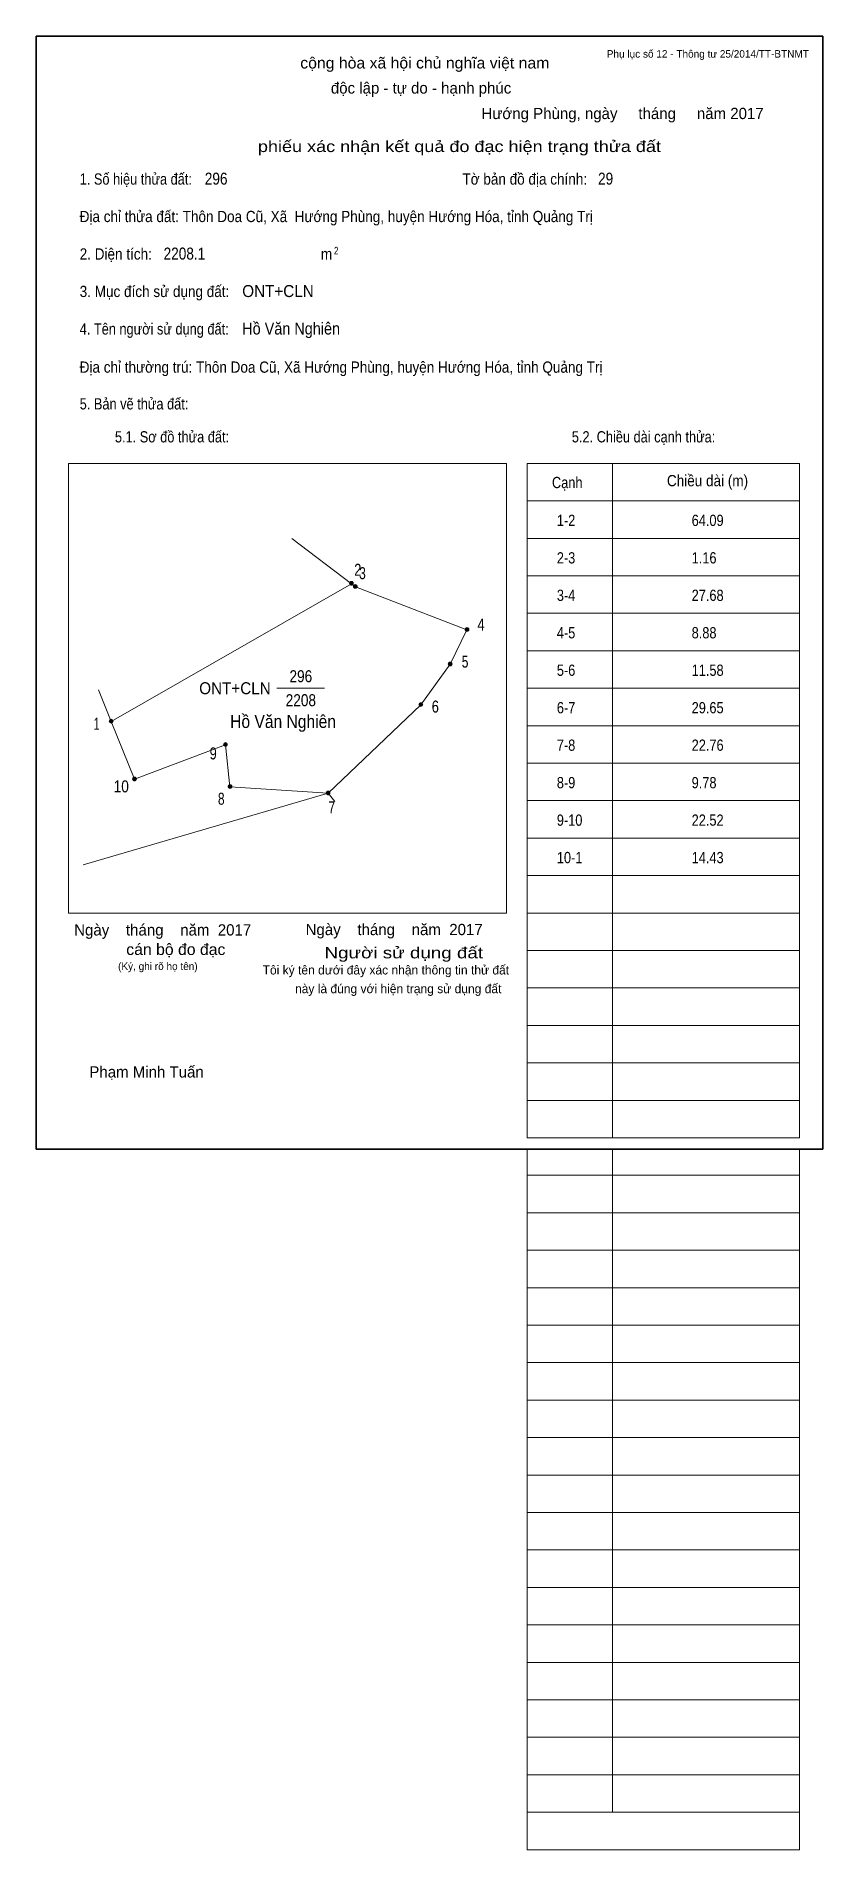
# Model space of a CAD drawing. Header units: centimetres. Extents: x 0 to 21, y -18.7 to 29.7.
import ezdxf
from ezdxf.enums import TextEntityAlignment as Align

# ---------------------------------------------------------------- set-up
doc = ezdxf.new("R2010")
doc.units = ezdxf.units.CM
doc.header["$LTSCALE"] = 0.12
for name, color, linetype in [('2', 7, 'Continuous'), ('30', 7, 'Continuous'), ('34', 7, 'Continuous')]:
    doc.layers.add(name, color=color, linetype=linetype)
for name, color, linetype, lineweight in [('32', 7, 'Continuous', 13), ('33', 7, 'Continuous', 13), ('6', 7, 'Continuous', 13), ('63', 7, 'Continuous', 13)]:
    doc.layers.add(name, color=color, linetype=linetype, lineweight=lineweight)

msp = doc.modelspace()

# ---------------------------------------------------------------- hatches: boundary and pattern name
at = {"layer": '32'}
for points in [[(8.4649, 15.0979, 1), (8.3649, 15.0979, 1)], [(8.571, 15.0171, 1), (8.471, 15.0171, 1)], [(11.55, 13.8668, 1), (11.45, 13.8668, 1)], [(11.1012, 12.9461, 1), (11.0012, 12.9461, 1)], [(10.3178, 11.8639, 1), (10.2178, 11.8639, 1)], [(2.05, 11.4197, 1), (1.95, 11.4197, 1)], [(5.1017, 10.7978, 1), (5.0017, 10.7978, 1)], [(2.673, 9.876, 1), (2.573, 9.876, 1)], [(5.2228, 9.6764, 1), (5.1228, 9.6764, 1)], [(7.843, 9.5021, 1), (7.743, 9.5021, 1)]]:
    msp.add_hatch(color=256, dxfattribs=at).paths.add_polyline_path(points)

# ---------------------------------------------------------------- linework, layer by layer
for centre in [(8.4149, 15.0979), (8.521, 15.0171), (11.5, 13.8668), (11.0512, 12.9461), (10.2678, 11.8639), (2, 11.4197), (5.0517, 10.7978), (2.623, 9.876), (5.1728, 9.6764), (7.793, 9.5021)]:
    msp.add_circle(centre, 0.05, dxfattribs=at)
at = {"layer": '33'}
msp.add_line((6.42, 12.3), (7.7, 12.3), dxfattribs=at)
at = {"layer": '6'}
for p in [(6.82, 16.3), (2, 11.41)]:
    msp.add_line(p, (8.42, 15.09), dxfattribs=at)
for points in [[(8.42, 15.09), (8.52, 15.01), (11.5, 13.86), (11.05, 12.94), (10.27, 11.86), (7.79, 9.5)], [(2.62, 9.87), (2, 11.41), (1.66, 12.26)], [(7.79, 9.5), (5.17, 9.67), (5.05, 10.79), (2.62, 9.87)], [(1.25, 7.59), (7.79, 9.5), (7.97, 9.28)]]:
    msp.add_lwpolyline(points, dxfattribs=at)
at = {"layer": '63'}
for p, q in [((0.86, 18.3), (12.56, 18.3)), ((0.86, 6.3), (0.86, 18.3)), ((12.56, 6.3), (12.56, 18.3)), ((13.11, 18.3), (20.38, 18.3)), ((13.11, 0.3), (13.11, 18.3)), ((15.39, 0.3), (15.39, 18.3)), ((20.38, 0.3), (20.38, 18.3)), ((13.11, 17.3), (20.38, 17.3)), ((13.11, 16.3), (20.38, 16.3)), ((13.11, 15.3), (20.38, 15.3)), ((13.11, 14.3), (20.38, 14.3)), ((13.11, 13.3), (20.38, 13.3)), ((13.11, 12.3), (20.38, 12.3)), ((13.11, 11.3), (20.38, 11.3)), ((13.11, 10.3), (20.38, 10.3)), ((13.11, 9.3), (20.38, 9.3)), ((13.11, 8.3), (20.38, 8.3)), ((13.11, 7.3), (20.38, 7.3)), ((0.86, 6.3), (12.56, 6.3)), ((13.11, 6.3), (20.38, 6.3)), ((13.11, 5.3), (20.38, 5.3)), ((13.11, 4.3), (20.38, 4.3)), ((13.11, 3.3), (20.38, 3.3)), ((13.11, 2.3), (20.38, 2.3)), ((13.11, 1.3), (20.38, 1.3)), ((13.11, 0.3), (20.38, 0.3)), ((13.11, -18.7), (13.11, 0)), ((15.39, -17.7), (15.39, 0)), ((20.38, -18.7), (20.38, 0)), ((13.11, -0.7), (20.38, -0.7)), ((13.11, -0.7), (20.38, -0.7)), ((13.11, -1.7), (20.38, -1.7)), ((13.11, -2.7), (20.38, -2.7)), ((13.11, -3.7), (20.38, -3.7)), ((13.11, -4.7), (20.38, -4.7)), ((13.11, -5.7), (20.38, -5.7)), ((13.11, -6.7), (20.38, -6.7)), ((13.11, -7.7), (20.38, -7.7)), ((13.11, -8.7), (20.38, -8.7)), ((13.11, -9.7), (20.38, -9.7)), ((13.11, -10.7), (20.38, -10.7)), ((13.11, -11.7), (20.38, -11.7)), ((13.11, -12.7), (20.38, -12.7)), ((13.11, -13.7), (20.38, -13.7)), ((13.11, -14.7), (20.38, -14.7)), ((13.11, -15.7), (20.38, -15.7)), ((13.11, -16.7), (20.38, -16.7)), ((13.11, -17.7), (20.38, -17.7)), ((13.11, -18.7), (20.38, -18.7))]:
    msp.add_line(p, q, dxfattribs=at)
at = {"layer": '63', "lineweight": 35}
msp.add_lwpolyline([(0, 0), (0, 29.7), (21, 29.7), (21, 0)], close=True, dxfattribs=at)

# ---------------------------------------------------------------- texts
at = {"layer": '2', "width": 0.9}
msp.add_text('Hồ Văn Nghiên', height=0.3461, dxfattribs=at).set_placement((6.59, 11.24), align=Align.CENTER)
at = {"layer": '30', "width": 0.85}
for s, p in [('1-2', (13.9, 16.63)), ('64.09', (17.5, 16.63)), ('2-3', (13.9, 15.63)), ('1.16', (17.5, 15.63)), ('3-4', (13.9, 14.63)), ('27.68', (17.5, 14.63)), ('4-5', (13.9, 13.63)), ('8.88', (17.5, 13.63)), ('5-6', (13.9, 12.63)), ('11.58', (17.5, 12.63)), ('6-7', (13.9, 11.63)), ('29.65', (17.5, 11.63)), ('7-8', (13.9, 10.63)), ('22.76', (17.5, 10.63)), ('8-9', (13.9, 9.63)), ('9.78', (17.5, 9.63)), ('9-10', (13.9, 8.63)), ('22.52', (17.5, 8.63)), ('10-1', (13.9, 7.63)), ('14.43', (17.5, 7.63))]:
    msp.add_text(s, height=0.3, dxfattribs=at).set_placement(p)
at = {"layer": '32'}
for s, width, p in [('2', 0.8, (8.585, 15.3)), ('3', 0.75, (8.71, 15.21)), ('4', 0.8, (11.875, 13.84)), ('5', 0.75, (11.45, 12.85)), ('6', 0.8, (10.655, 11.65)), ('1', 0.65, (1.61, 11.19)), ('9', 0.8, (4.725, 10.4)), ('10', 0.85, (2.27, 9.52)), ('8', 0.75, (4.94, 9.19)), ('7', 0.75, (7.89, 8.96))]:
    msp.add_text(s, height=0.32, dxfattribs=dict(at, width=width)).set_placement(p, align=Align.CENTER)
at = {"layer": '33', "width": 0.85}
for s, p in [('296', (7.065, 12.46)), ('2208', (7.065, 11.82))]:
    msp.add_text(s, height=0.32, dxfattribs=at).set_placement(p, align=Align.CENTER)
at = {"layer": '33', "width": 0.95}
msp.add_text('ONT+CLN', height=0.32, dxfattribs=at).set_placement((6.26, 12.14), align=Align.RIGHT)
at = {"layer": '34'}
for s, width, p in [('296', 0.85, (4.5, 25.74)), ('29', 0.85, (15, 25.74)), ('2208.1', 0.85, (3.4, 23.74)), ('ONT+CLN', 0.95, (5.5, 22.74)), ('Hồ Văn Nghiên', 0.9, (5.5, 21.74))]:
    msp.add_text(s, height=0.32, dxfattribs=dict(at, width=width)).set_placement(p)
at = {"layer": '63', "width": 1.05}
msp.add_text('cộng hòa xã hội chủ nghĩa việt nam', height=0.3, dxfattribs=at).set_placement((10.375, 28.84), align=Align.CENTER)
at = {"layer": '63'}
for s, height, p in [('Phụ lục số 12 - Thông tư 25/2014/TT-BTNMT', 0.2, (20.63, 29.13)), ('Ngày    tháng    năm  2017', 0.3, (5.74, 5.7)), ('Ngày    tháng    năm  2017', 0.3, (11.92, 5.71)), ('(Ký, ghi rõ họ tên)', 0.2, (4.31, 4.78))]:
    msp.add_text(s, height=height, dxfattribs=at).set_placement(p, align=Align.RIGHT)
for s, height, p in [('độc lập - tự do - hạnh phúc', 0.3, (10.275, 28.17)), ('Hướng Phùng, ngày     tháng     năm 2017', 0.3, (15.655, 27.49)), ('Tôi ký tên dưới đây xác nhận thông tin thử đất', 0.24, (9.335, 4.66)), ('này là đúng với hiện trạng sử dụng đất', 0.24, (9.665, 4.16)), ('Phạm Minh Tuấn', 0.3, (2.945, 1.91))]:
    msp.add_text(s, height=height, dxfattribs=at).set_placement(p, align=Align.CENTER)
for s, width, p in [('phiếu xác nhận kết quả đo đạc hiện trạng thửa đất', 1.2, (16.68, 26.61)), ('cán bộ đo đạc', 1.05, (5.05, 5.18)), ('Người sử dụng đất', 1.25, (11.93, 5.09))]:
    msp.add_text(s, height=0.3, dxfattribs=dict(at, width=width)).set_placement(p, align=Align.RIGHT)
for s, height, width, p in [('1. Số hiệu thửa đất:', 0.3, 0.85, (1.16, 25.74)), ('Tờ bản đồ địa chính:', 0.3, 0.9, (11.38, 25.74)), ('Địa chỉ thửa đất: Thôn Doa Cũ, Xã  Hướng Phùng, huyện Hướng Hóa, tỉnh Quảng Trị', 0.3, 0.9, (1.16, 24.74)), ('2. Diện tích:', 0.3, 0.9, (1.16, 23.74)), ('m', 0.3, 0.9, (7.6, 23.74)), ('2', 0.2, 0.8, (7.95, 23.88)), ('3. Mục đích sử dụng đất:', 0.3, 0.9, (1.16, 22.74)), ('4. Tên người sử dụng đất:', 0.3, 0.85, (1.16, 21.74)), ('Địa chỉ thường trú: Thôn Doa Cũ, Xã Hướng Phùng, huyện Hướng Hóa, tỉnh Quảng Trị', 0.3, 0.9, (1.16, 20.72)), ('5. Bản vẽ thửa đất:', 0.3, 0.85, (1.16, 19.74)), ('5.1. Sơ đồ thửa đất:', 0.3, 0.85, (2.1, 18.86)), ('5.2. Chiều dài cạnh thửa:', 0.3, 0.85, (14.3, 18.86)), ('Cạnh', 0.3, 0.85, (13.77, 17.64)), ('Chiều dài (m)', 0.3, 0.9, (16.84, 17.69))]:
    msp.add_text(s, height=height, dxfattribs=dict(at, width=width)).set_placement(p)

doc.saveas('drawing.dxf')
